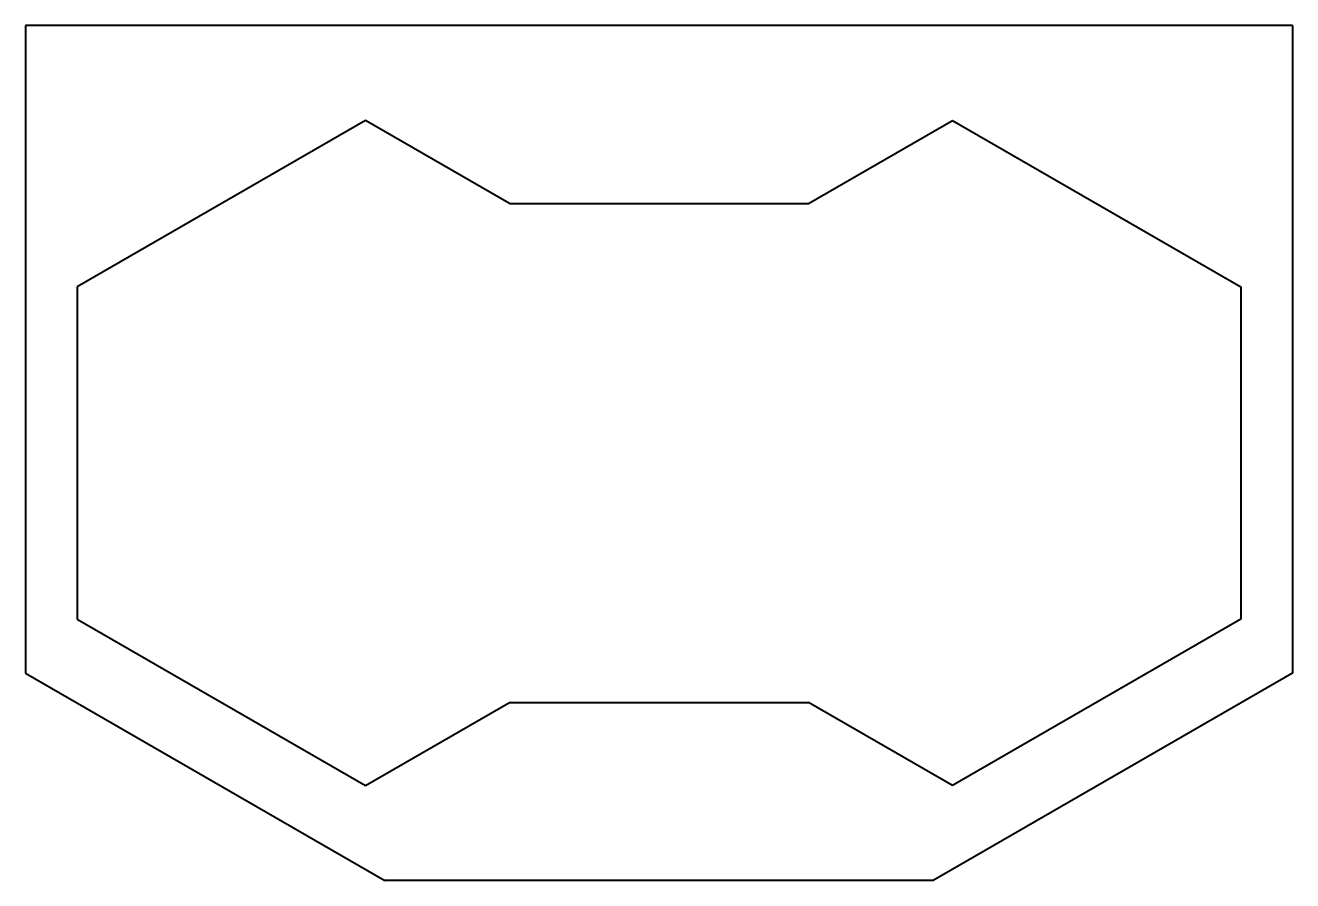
# Model space of a CAD drawing. Header units: inches. Extents: x -20 to 20, y -13.5 to 13.5.
import ezdxf

# ---------------------------------------------------------------- set-up
doc = ezdxf.new("R2010")
doc.units = ezdxf.units.IN
doc.header["$MEASUREMENT"] = 0
doc.layers.add('ModelSketch_Visible', color=7, linetype='Continuous', lineweight=40)

msp = doc.modelspace()

# ---------------------------------------------------------------- linework, layer by layer
at = {"layer": 'ModelSketch_Visible'}
for p, q in [((20, 13.5), (-20, 13.5)), ((-20, 13.5), (-20, -6.948)), ((20, 13.5), (20, -6.948)), ((-9.266, 10.5), (-18.36, 5.25)), ((-4.72, 7.875), (-9.266, 10.5)), ((4.72, 7.875), (9.266, 10.5)), ((9.266, 10.5), (18.36, 5.25)), ((-4.72, 7.875), (4.72, 7.875)), ((-18.36, 5.25), (-18.36, -5.25)), ((18.36, 5.25), (18.36, -5.25)), ((-18.36, -5.25), (-9.266, -10.5)), ((18.36, -5.25), (9.266, -10.5)), ((-20, -6.948), (-8.652, -13.5)), ((20, -6.948), (8.652, -13.5)), ((-9.266, -10.5), (-4.72, -7.875)), ((-4.72, -7.875), (4.72, -7.875)), ((9.266, -10.5), (4.72, -7.875)), ((8.652, -13.5), (-8.652, -13.5))]:
    msp.add_line(p, q, dxfattribs=at)

doc.saveas('drawing.dxf')
